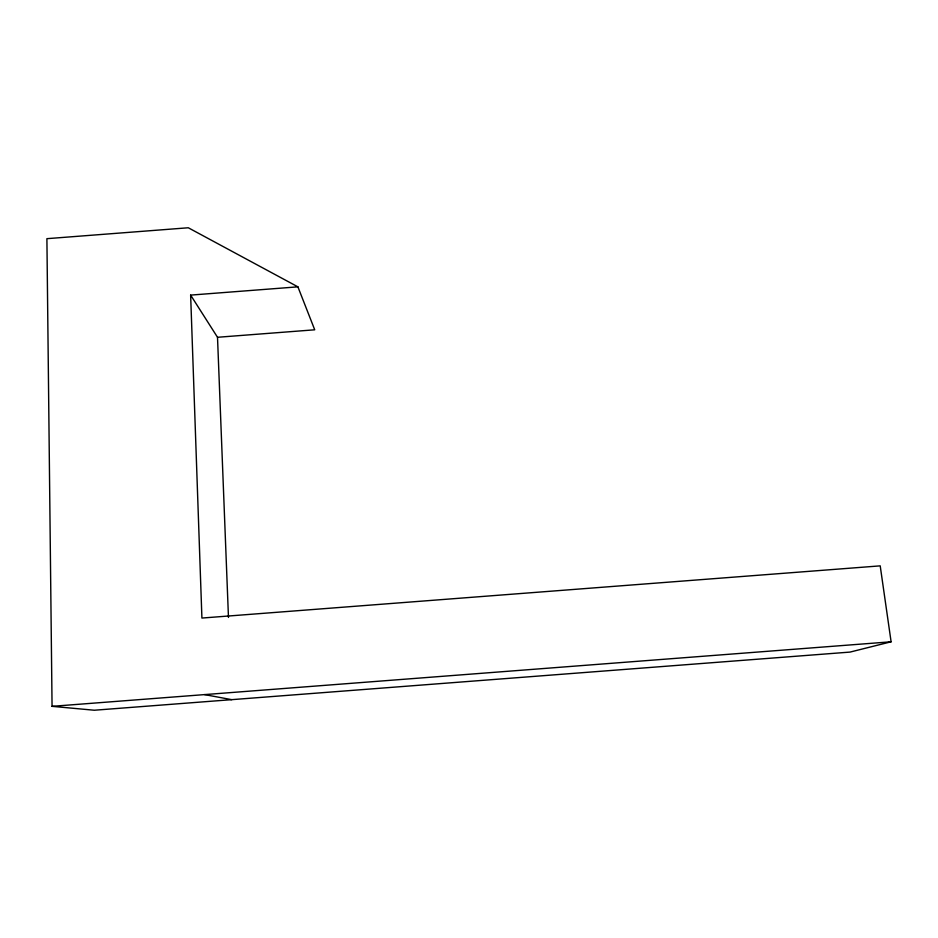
<?xml version="1.0" encoding="UTF-8"?>
<svg xmlns="http://www.w3.org/2000/svg" width="938" height="938" viewBox="0 0 938 938"><rect width="100%" height="100%" fill="white"/><g stroke="black" fill="none" stroke-linecap="round" stroke-linejoin="round"><path stroke-width="1.41" d="M190.637 295.107L201.916 618.06L880.207 565.86L891.1 641.791L850.051 652.086L94.304 710.23L52.059 706.337L46.9 238.674L188.292 227.77L297.897 286.84L314.722 329.801L217.51 337.281L190.637 295.107L297.897 286.84M52.059 706.337L891.1 641.791M204.59 694.601L231.686 699.654M217.51 337.281L228.473 617.439"/></g></svg>
